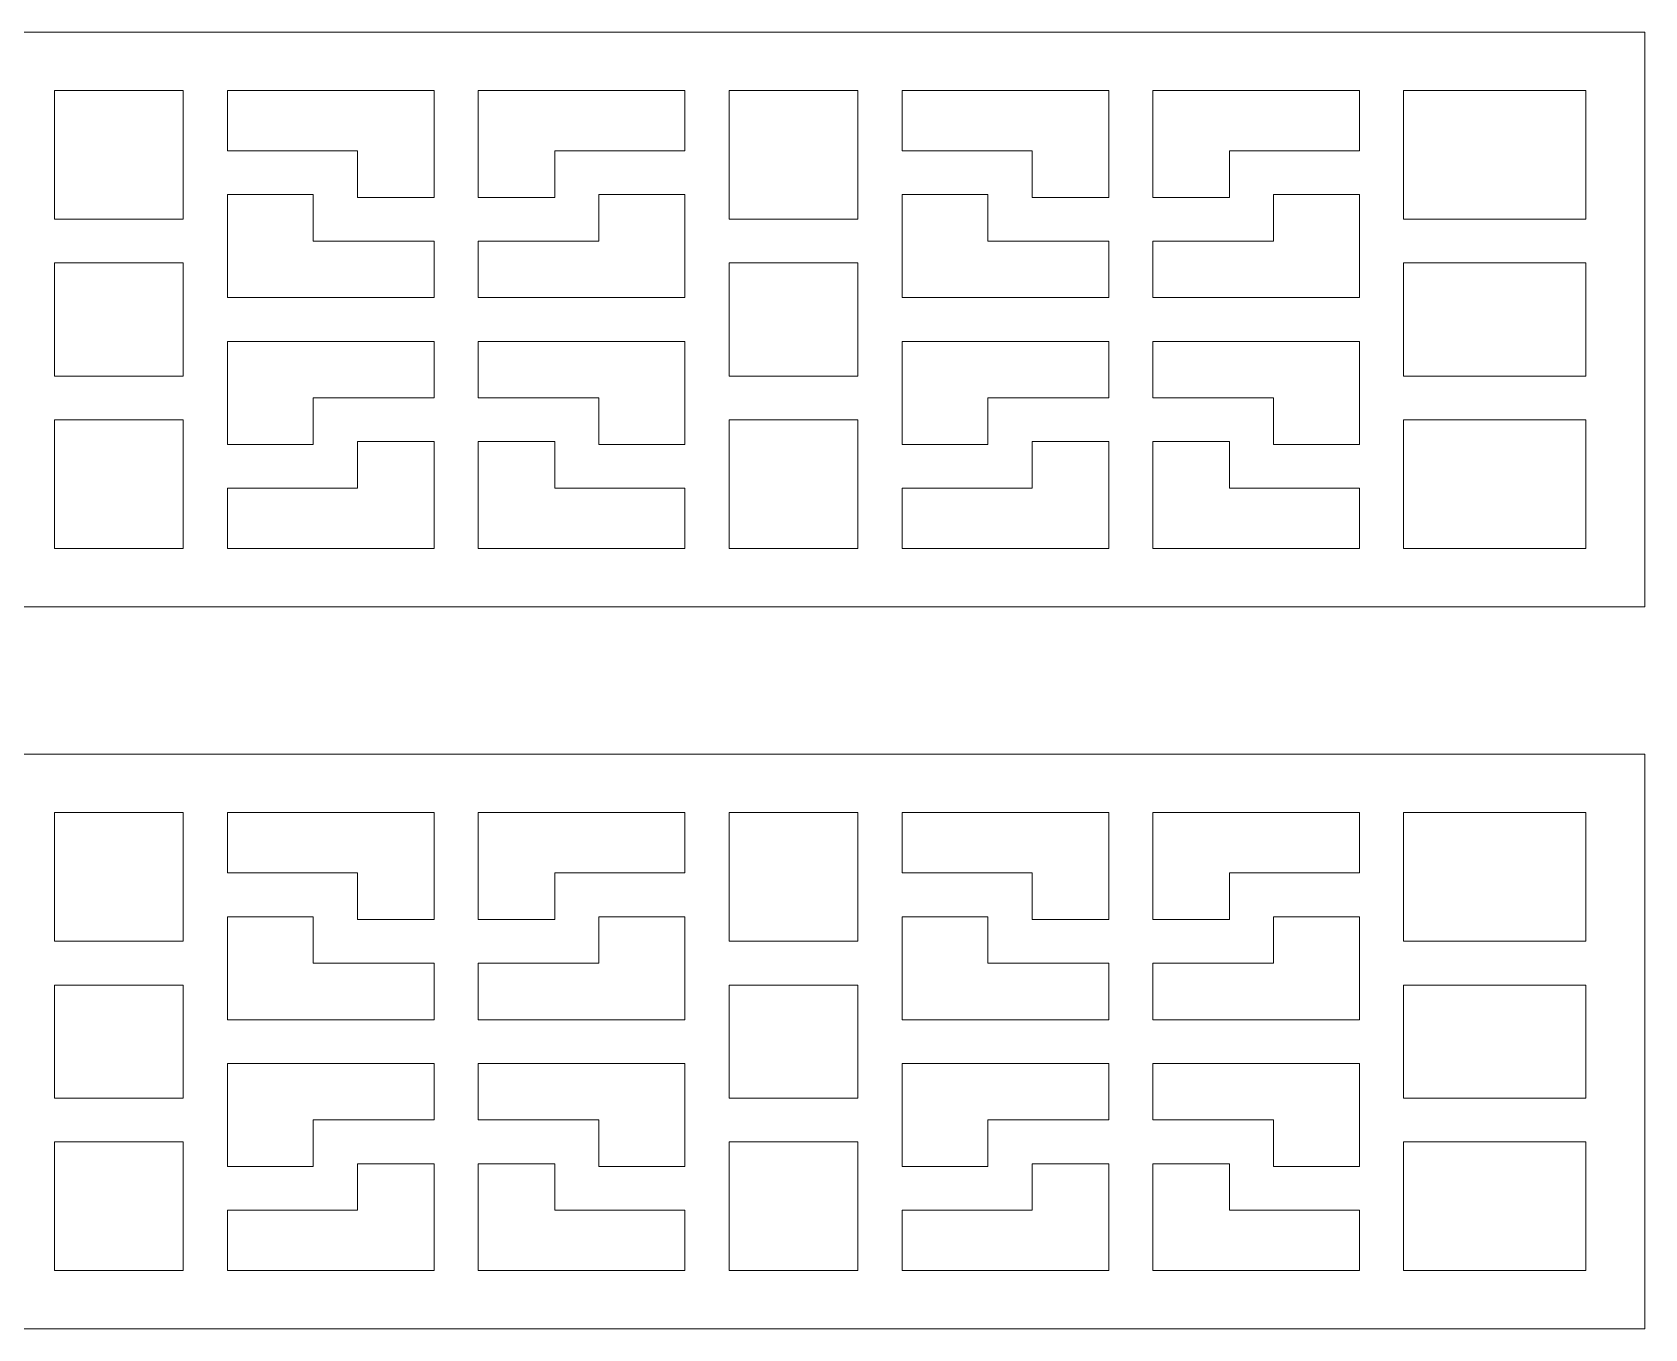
# Model space of a CAD drawing. Header units: centimetres. Extents: x -27.5 to -1.9, y -9.5 to -4.8.
# Drawn here: x -7.7 to -1.85, y -9.5 to -4.8 of the extents above; entities that cross this region are included whole.
import ezdxf

# ---------------------------------------------------------------- set-up
doc = ezdxf.new("R2010")
doc.units = ezdxf.units.CM
doc.header["$MEASUREMENT"] = 0
doc.layers.add('layer 1', color=7, linetype='Continuous')

msp = doc.modelspace()

# ---------------------------------------------------------------- linework, layer by layer
at = {"layer": 'layer 1', "color": 250, "lineweight": 9}
for points, knots in [([(-1.85082, -6.88029), (-1.85082, -6.88029), (-27.5, -6.88029), (-27.5, -6.88029), (-27.5, -6.88029), (-27.5, -6.88029), (-27.5, -4.7963), (-27.5, -4.7963), (-27.5, -4.7963), (-27.5, -4.7963), (-1.85082, -4.7963), (-1.85082, -4.7963), (-1.85082, -4.7963), (-1.85082, -4.7963), (-1.85082, -6.88029), (-1.85082, -6.88029)], [0, 0, 0, 0, 0.2, 0.2, 0.2, 0.2, 0.4, 0.4, 0.4, 0.4, 0.6, 0.6, 0.6, 0.6, 1, 1, 1, 1]), ([(-7.62028, -5.00787), (-7.62028, -5.00787), (-7.15274, -5.00787), (-7.15274, -5.00787), (-7.15274, -5.00787), (-7.15274, -5.00787), (-7.15274, -5.47467), (-7.15274, -5.47467), (-7.15274, -5.47467), (-7.15274, -5.47467), (-7.62028, -5.47467), (-7.62028, -5.47467), (-7.62028, -5.47467), (-7.62028, -5.47467), (-7.62028, -5.00787), (-7.62028, -5.00787)], [0, 0, 0, 0, 0.2, 0.2, 0.2, 0.2, 0.4, 0.4, 0.4, 0.4, 0.6, 0.6, 0.6, 0.6, 1, 1, 1, 1]), ([(-6.99242, -5.00787), (-6.99242, -5.00787), (-6.24295, -5.00787), (-6.24295, -5.00787), (-6.24295, -5.00787), (-6.24295, -5.00787), (-6.24295, -5.39561), (-6.24295, -5.39561), (-6.24295, -5.39561), (-6.24295, -5.39561), (-6.52053, -5.39561), (-6.52053, -5.39561), (-6.52053, -5.39561), (-6.52053, -5.39561), (-6.52053, -5.22662), (-6.52053, -5.22662), (-6.52053, -5.22662), (-6.52053, -5.22662), (-6.68084, -5.22662), (-6.68084, -5.22662), (-6.68084, -5.22662), (-6.68084, -5.22662), (-6.99242, -5.22662), (-6.99242, -5.22662), (-6.99242, -5.22662), (-6.99242, -5.22662), (-6.99242, -5.00787), (-6.99242, -5.00787)], [0, 0, 0, 0, 0.125, 0.125, 0.125, 0.125, 0.25, 0.25, 0.25, 0.25, 0.375, 0.375, 0.375, 0.375, 0.5, 0.5, 0.5, 0.5, 0.625, 0.625, 0.625, 0.625, 0.75, 0.75, 0.75, 0.75, 1, 1, 1, 1]), ([(-6.08263, -5.00787), (-6.08263, -5.00787), (-5.33315, -5.00787), (-5.33315, -5.00787), (-5.33315, -5.00787), (-5.33315, -5.00787), (-5.33315, -5.22662), (-5.33315, -5.22662), (-5.33315, -5.22662), (-5.33315, -5.22662), (-5.64474, -5.22662), (-5.64474, -5.22662), (-5.64474, -5.22662), (-5.64474, -5.22662), (-5.80505, -5.22662), (-5.80505, -5.22662), (-5.80505, -5.22662), (-5.80505, -5.22662), (-5.80505, -5.39561), (-5.80505, -5.39561), (-5.80505, -5.39561), (-5.80505, -5.39561), (-6.08263, -5.39561), (-6.08263, -5.39561), (-6.08263, -5.39561), (-6.08263, -5.39561), (-6.08263, -5.00787), (-6.08263, -5.00787)], [0, 0, 0, 0, 0.125, 0.125, 0.125, 0.125, 0.25, 0.25, 0.25, 0.25, 0.375, 0.375, 0.375, 0.375, 0.5, 0.5, 0.5, 0.5, 0.625, 0.625, 0.625, 0.625, 0.75, 0.75, 0.75, 0.75, 1, 1, 1, 1]), ([(-5.17283, -5.00787), (-5.17283, -5.00787), (-4.70527, -5.00787), (-4.70527, -5.00787), (-4.70527, -5.00787), (-4.70527, -5.00787), (-4.70527, -5.47467), (-4.70527, -5.47467), (-4.70527, -5.47467), (-4.70527, -5.47467), (-5.17283, -5.47467), (-5.17283, -5.47467), (-5.17283, -5.47467), (-5.17283, -5.47467), (-5.17283, -5.00787), (-5.17283, -5.00787)], [0, 0, 0, 0, 0.2, 0.2, 0.2, 0.2, 0.4, 0.4, 0.4, 0.4, 0.6, 0.6, 0.6, 0.6, 1, 1, 1, 1]), ([(-4.54499, -5.00787), (-4.54499, -5.00787), (-3.79548, -5.00787), (-3.79548, -5.00787), (-3.79548, -5.00787), (-3.79548, -5.00787), (-3.79548, -5.39561), (-3.79548, -5.39561), (-3.79548, -5.39561), (-3.79548, -5.39561), (-4.0731, -5.39561), (-4.0731, -5.39561), (-4.0731, -5.39561), (-4.0731, -5.39561), (-4.0731, -5.22662), (-4.0731, -5.22662), (-4.0731, -5.22662), (-4.0731, -5.22662), (-4.23338, -5.22662), (-4.23338, -5.22662), (-4.23338, -5.22662), (-4.23338, -5.22662), (-4.54499, -5.22662), (-4.54499, -5.22662), (-4.54499, -5.22662), (-4.54499, -5.22662), (-4.54499, -5.00787), (-4.54499, -5.00787)], [0, 0, 0, 0, 0.125, 0.125, 0.125, 0.125, 0.25, 0.25, 0.25, 0.25, 0.375, 0.375, 0.375, 0.375, 0.5, 0.5, 0.5, 0.5, 0.625, 0.625, 0.625, 0.625, 0.75, 0.75, 0.75, 0.75, 1, 1, 1, 1]), ([(-3.6352, -5.00787), (-3.6352, -5.00787), (-2.88568, -5.00787), (-2.88568, -5.00787), (-2.88568, -5.00787), (-2.88568, -5.00787), (-2.88568, -5.22662), (-2.88568, -5.22662), (-2.88568, -5.22662), (-2.88568, -5.22662), (-3.1973, -5.22662), (-3.1973, -5.22662), (-3.1973, -5.22662), (-3.1973, -5.22662), (-3.35758, -5.22662), (-3.35758, -5.22662), (-3.35758, -5.22662), (-3.35758, -5.22662), (-3.35758, -5.39561), (-3.35758, -5.39561), (-3.35758, -5.39561), (-3.35758, -5.39561), (-3.6352, -5.39561), (-3.6352, -5.39561), (-3.6352, -5.39561), (-3.6352, -5.39561), (-3.6352, -5.00787), (-3.6352, -5.00787)], [0, 0, 0, 0, 0.125, 0.125, 0.125, 0.125, 0.25, 0.25, 0.25, 0.25, 0.375, 0.375, 0.375, 0.375, 0.5, 0.5, 0.5, 0.5, 0.625, 0.625, 0.625, 0.625, 0.75, 0.75, 0.75, 0.75, 1, 1, 1, 1]), ([(-2.7254, -5.00787), (-2.7254, -5.00787), (-2.06456, -5.00787), (-2.06456, -5.00787), (-2.06456, -5.00787), (-2.06456, -5.00787), (-2.06456, -5.47467), (-2.06456, -5.47467), (-2.06456, -5.47467), (-2.06456, -5.47467), (-2.7254, -5.47467), (-2.7254, -5.47467), (-2.7254, -5.47467), (-2.7254, -5.47467), (-2.7254, -5.00787), (-2.7254, -5.00787)], [0, 0, 0, 0, 0.2, 0.2, 0.2, 0.2, 0.4, 0.4, 0.4, 0.4, 0.6, 0.6, 0.6, 0.6, 1, 1, 1, 1]), ([(-6.99242, -5.38532), (-6.99242, -5.38532), (-6.99242, -5.75923), (-6.99242, -5.75923), (-6.99242, -5.75923), (-6.99242, -5.75923), (-6.24295, -5.75923), (-6.24295, -5.75923), (-6.24295, -5.75923), (-6.24295, -5.75923), (-6.24295, -5.55429), (-6.24295, -5.55429), (-6.24295, -5.55429), (-6.24295, -5.55429), (-6.52053, -5.55429), (-6.52053, -5.55429), (-6.52053, -5.55429), (-6.52053, -5.55429), (-6.68084, -5.55429), (-6.68084, -5.55429), (-6.68084, -5.55429), (-6.68084, -5.55429), (-6.68084, -5.39561), (-6.68084, -5.39561), (-6.68084, -5.39561), (-6.68084, -5.39561), (-6.68084, -5.38532), (-6.68084, -5.38532), (-6.68084, -5.38532), (-6.68084, -5.38532), (-6.99242, -5.38532), (-6.99242, -5.38532)], [0, 0, 0, 0, 0.1111111, 0.1111111, 0.1111111, 0.1111111, 0.2222222, 0.2222222, 0.2222222, 0.2222222, 0.3333333, 0.3333333, 0.3333333, 0.3333333, 0.4444444, 0.4444444, 0.4444444, 0.4444444, 0.5555556, 0.5555556, 0.5555556, 0.5555556, 0.6666667, 0.6666667, 0.6666667, 0.6666667, 0.7777778, 0.7777778, 0.7777778, 0.7777778, 1, 1, 1, 1]), ([(-5.33315, -5.75923), (-5.33315, -5.75923), (-5.33315, -5.38532), (-5.33315, -5.38532), (-5.33315, -5.38532), (-5.33315, -5.38532), (-5.64474, -5.38532), (-5.64474, -5.38532), (-5.64474, -5.38532), (-5.64474, -5.38532), (-5.64474, -5.39561), (-5.64474, -5.39561), (-5.64474, -5.39561), (-5.64474, -5.39561), (-5.64474, -5.55429), (-5.64474, -5.55429), (-5.64474, -5.55429), (-5.64474, -5.55429), (-5.80505, -5.55429), (-5.80505, -5.55429), (-5.80505, -5.55429), (-5.80505, -5.55429), (-6.08263, -5.55429), (-6.08263, -5.55429), (-6.08263, -5.55429), (-6.08263, -5.55429), (-6.08263, -5.75923), (-6.08263, -5.75923), (-6.08263, -5.75923), (-6.08263, -5.75923), (-5.33315, -5.75923), (-5.33315, -5.75923)], [0, 0, 0, 0, 0.1111111, 0.1111111, 0.1111111, 0.1111111, 0.2222222, 0.2222222, 0.2222222, 0.2222222, 0.3333333, 0.3333333, 0.3333333, 0.3333333, 0.4444444, 0.4444444, 0.4444444, 0.4444444, 0.5555556, 0.5555556, 0.5555556, 0.5555556, 0.6666667, 0.6666667, 0.6666667, 0.6666667, 0.7777778, 0.7777778, 0.7777778, 0.7777778, 1, 1, 1, 1]), ([(-4.54499, -5.38532), (-4.54499, -5.38532), (-4.54499, -5.75923), (-4.54499, -5.75923), (-4.54499, -5.75923), (-4.54499, -5.75923), (-3.79548, -5.75923), (-3.79548, -5.75923), (-3.79548, -5.75923), (-3.79548, -5.75923), (-3.79548, -5.55429), (-3.79548, -5.55429), (-3.79548, -5.55429), (-3.79548, -5.55429), (-4.0731, -5.55429), (-4.0731, -5.55429), (-4.0731, -5.55429), (-4.0731, -5.55429), (-4.23338, -5.55429), (-4.23338, -5.55429), (-4.23338, -5.55429), (-4.23338, -5.55429), (-4.23338, -5.39561), (-4.23338, -5.39561), (-4.23338, -5.39561), (-4.23338, -5.39561), (-4.23338, -5.38532), (-4.23338, -5.38532), (-4.23338, -5.38532), (-4.23338, -5.38532), (-4.54499, -5.38532), (-4.54499, -5.38532)], [0, 0, 0, 0, 0.1111111, 0.1111111, 0.1111111, 0.1111111, 0.2222222, 0.2222222, 0.2222222, 0.2222222, 0.3333333, 0.3333333, 0.3333333, 0.3333333, 0.4444444, 0.4444444, 0.4444444, 0.4444444, 0.5555556, 0.5555556, 0.5555556, 0.5555556, 0.6666667, 0.6666667, 0.6666667, 0.6666667, 0.7777778, 0.7777778, 0.7777778, 0.7777778, 1, 1, 1, 1]), ([(-2.88568, -5.75923), (-2.88568, -5.75923), (-2.88568, -5.38532), (-2.88568, -5.38532), (-2.88568, -5.38532), (-2.88568, -5.38532), (-3.1973, -5.38532), (-3.1973, -5.38532), (-3.1973, -5.38532), (-3.1973, -5.38532), (-3.1973, -5.39561), (-3.1973, -5.39561), (-3.1973, -5.39561), (-3.1973, -5.39561), (-3.1973, -5.55429), (-3.1973, -5.55429), (-3.1973, -5.55429), (-3.1973, -5.55429), (-3.35758, -5.55429), (-3.35758, -5.55429), (-3.35758, -5.55429), (-3.35758, -5.55429), (-3.6352, -5.55429), (-3.6352, -5.55429), (-3.6352, -5.55429), (-3.6352, -5.55429), (-3.6352, -5.75923), (-3.6352, -5.75923), (-3.6352, -5.75923), (-3.6352, -5.75923), (-2.88568, -5.75923), (-2.88568, -5.75923)], [0, 0, 0, 0, 0.1111111, 0.1111111, 0.1111111, 0.1111111, 0.2222222, 0.2222222, 0.2222222, 0.2222222, 0.3333333, 0.3333333, 0.3333333, 0.3333333, 0.4444444, 0.4444444, 0.4444444, 0.4444444, 0.5555556, 0.5555556, 0.5555556, 0.5555556, 0.6666667, 0.6666667, 0.6666667, 0.6666667, 0.7777778, 0.7777778, 0.7777778, 0.7777778, 1, 1, 1, 1]), ([(-7.15274, -5.63336), (-7.15274, -5.63336), (-7.62028, -5.63336), (-7.62028, -5.63336), (-7.62028, -5.63336), (-7.62028, -5.63336), (-7.62028, -6.04382), (-7.62028, -6.04382), (-7.62028, -6.04382), (-7.62028, -6.04382), (-7.15274, -6.04382), (-7.15274, -6.04382), (-7.15274, -6.04382), (-7.15274, -6.04382), (-7.15274, -5.63336), (-7.15274, -5.63336)], [0, 0, 0, 0, 0.2, 0.2, 0.2, 0.2, 0.4, 0.4, 0.4, 0.4, 0.6, 0.6, 0.6, 0.6, 1, 1, 1, 1]), ([(-4.70527, -5.63336), (-4.70527, -5.63336), (-5.17283, -5.63336), (-5.17283, -5.63336), (-5.17283, -5.63336), (-5.17283, -5.63336), (-5.17283, -6.04382), (-5.17283, -6.04382), (-5.17283, -6.04382), (-5.17283, -6.04382), (-4.70527, -6.04382), (-4.70527, -6.04382), (-4.70527, -6.04382), (-4.70527, -6.04382), (-4.70527, -5.63336), (-4.70527, -5.63336)], [0, 0, 0, 0, 0.2, 0.2, 0.2, 0.2, 0.4, 0.4, 0.4, 0.4, 0.6, 0.6, 0.6, 0.6, 1, 1, 1, 1]), ([(-2.06456, -5.63336), (-2.06456, -5.63336), (-2.06456, -6.04382), (-2.06456, -6.04382), (-2.06456, -6.04382), (-2.06456, -6.04382), (-2.7254, -6.04382), (-2.7254, -6.04382), (-2.7254, -6.04382), (-2.7254, -6.04382), (-2.7254, -5.63336), (-2.7254, -5.63336), (-2.7254, -5.63336), (-2.7254, -5.63336), (-2.06456, -5.63336), (-2.06456, -5.63336)], [0, 0, 0, 0, 0.2, 0.2, 0.2, 0.2, 0.4, 0.4, 0.4, 0.4, 0.6, 0.6, 0.6, 0.6, 1, 1, 1, 1]), ([(-6.99242, -5.91792), (-6.99242, -5.91792), (-6.99242, -6.29187), (-6.99242, -6.29187), (-6.99242, -6.29187), (-6.99242, -6.29187), (-6.68084, -6.29187), (-6.68084, -6.29187), (-6.68084, -6.29187), (-6.68084, -6.29187), (-6.68084, -6.28155), (-6.68084, -6.28155), (-6.68084, -6.28155), (-6.68084, -6.28155), (-6.68084, -6.12289), (-6.68084, -6.12289), (-6.68084, -6.12289), (-6.68084, -6.12289), (-6.52053, -6.12289), (-6.52053, -6.12289), (-6.52053, -6.12289), (-6.52053, -6.12289), (-6.24295, -6.12289), (-6.24295, -6.12289), (-6.24295, -6.12289), (-6.24295, -6.12289), (-6.24295, -5.91792), (-6.24295, -5.91792), (-6.24295, -5.91792), (-6.24295, -5.91792), (-6.99242, -5.91792), (-6.99242, -5.91792)], [0, 0, 0, 0, 0.1111111, 0.1111111, 0.1111111, 0.1111111, 0.2222222, 0.2222222, 0.2222222, 0.2222222, 0.3333333, 0.3333333, 0.3333333, 0.3333333, 0.4444444, 0.4444444, 0.4444444, 0.4444444, 0.5555556, 0.5555556, 0.5555556, 0.5555556, 0.6666667, 0.6666667, 0.6666667, 0.6666667, 0.7777778, 0.7777778, 0.7777778, 0.7777778, 1, 1, 1, 1]), ([(-5.33315, -6.29187), (-5.33315, -6.29187), (-5.33315, -5.91792), (-5.33315, -5.91792), (-5.33315, -5.91792), (-5.33315, -5.91792), (-6.08263, -5.91792), (-6.08263, -5.91792), (-6.08263, -5.91792), (-6.08263, -5.91792), (-6.08263, -6.12289), (-6.08263, -6.12289), (-6.08263, -6.12289), (-6.08263, -6.12289), (-5.80505, -6.12289), (-5.80505, -6.12289), (-5.80505, -6.12289), (-5.80505, -6.12289), (-5.64474, -6.12289), (-5.64474, -6.12289), (-5.64474, -6.12289), (-5.64474, -6.12289), (-5.64474, -6.28155), (-5.64474, -6.28155), (-5.64474, -6.28155), (-5.64474, -6.28155), (-5.64474, -6.29187), (-5.64474, -6.29187), (-5.64474, -6.29187), (-5.64474, -6.29187), (-5.33315, -6.29187), (-5.33315, -6.29187)], [0, 0, 0, 0, 0.1111111, 0.1111111, 0.1111111, 0.1111111, 0.2222222, 0.2222222, 0.2222222, 0.2222222, 0.3333333, 0.3333333, 0.3333333, 0.3333333, 0.4444444, 0.4444444, 0.4444444, 0.4444444, 0.5555556, 0.5555556, 0.5555556, 0.5555556, 0.6666667, 0.6666667, 0.6666667, 0.6666667, 0.7777778, 0.7777778, 0.7777778, 0.7777778, 1, 1, 1, 1]), ([(-4.54499, -5.91792), (-4.54499, -5.91792), (-4.54499, -6.29187), (-4.54499, -6.29187), (-4.54499, -6.29187), (-4.54499, -6.29187), (-4.23338, -6.29187), (-4.23338, -6.29187), (-4.23338, -6.29187), (-4.23338, -6.29187), (-4.23338, -6.28155), (-4.23338, -6.28155), (-4.23338, -6.28155), (-4.23338, -6.28155), (-4.23338, -6.12289), (-4.23338, -6.12289), (-4.23338, -6.12289), (-4.23338, -6.12289), (-4.0731, -6.12289), (-4.0731, -6.12289), (-4.0731, -6.12289), (-4.0731, -6.12289), (-3.79548, -6.12289), (-3.79548, -6.12289), (-3.79548, -6.12289), (-3.79548, -6.12289), (-3.79548, -5.91792), (-3.79548, -5.91792), (-3.79548, -5.91792), (-3.79548, -5.91792), (-4.54499, -5.91792), (-4.54499, -5.91792)], [0, 0, 0, 0, 0.1111111, 0.1111111, 0.1111111, 0.1111111, 0.2222222, 0.2222222, 0.2222222, 0.2222222, 0.3333333, 0.3333333, 0.3333333, 0.3333333, 0.4444444, 0.4444444, 0.4444444, 0.4444444, 0.5555556, 0.5555556, 0.5555556, 0.5555556, 0.6666667, 0.6666667, 0.6666667, 0.6666667, 0.7777778, 0.7777778, 0.7777778, 0.7777778, 1, 1, 1, 1]), ([(-2.88568, -6.29187), (-2.88568, -6.29187), (-2.88568, -5.91792), (-2.88568, -5.91792), (-2.88568, -5.91792), (-2.88568, -5.91792), (-3.6352, -5.91792), (-3.6352, -5.91792), (-3.6352, -5.91792), (-3.6352, -5.91792), (-3.6352, -6.12289), (-3.6352, -6.12289), (-3.6352, -6.12289), (-3.6352, -6.12289), (-3.35758, -6.12289), (-3.35758, -6.12289), (-3.35758, -6.12289), (-3.35758, -6.12289), (-3.1973, -6.12289), (-3.1973, -6.12289), (-3.1973, -6.12289), (-3.1973, -6.12289), (-3.1973, -6.28155), (-3.1973, -6.28155), (-3.1973, -6.28155), (-3.1973, -6.28155), (-3.1973, -6.29187), (-3.1973, -6.29187), (-3.1973, -6.29187), (-3.1973, -6.29187), (-2.88568, -6.29187), (-2.88568, -6.29187)], [0, 0, 0, 0, 0.1111111, 0.1111111, 0.1111111, 0.1111111, 0.2222222, 0.2222222, 0.2222222, 0.2222222, 0.3333333, 0.3333333, 0.3333333, 0.3333333, 0.4444444, 0.4444444, 0.4444444, 0.4444444, 0.5555556, 0.5555556, 0.5555556, 0.5555556, 0.6666667, 0.6666667, 0.6666667, 0.6666667, 0.7777778, 0.7777778, 0.7777778, 0.7777778, 1, 1, 1, 1]), ([(-7.15274, -6.66872), (-7.15274, -6.66872), (-7.62028, -6.66872), (-7.62028, -6.66872), (-7.62028, -6.66872), (-7.62028, -6.66872), (-7.62028, -6.2025), (-7.62028, -6.2025), (-7.62028, -6.2025), (-7.62028, -6.2025), (-7.15274, -6.2025), (-7.15274, -6.2025), (-7.15274, -6.2025), (-7.15274, -6.2025), (-7.15274, -6.66872), (-7.15274, -6.66872)], [0, 0, 0, 0, 0.2, 0.2, 0.2, 0.2, 0.4, 0.4, 0.4, 0.4, 0.6, 0.6, 0.6, 0.6, 1, 1, 1, 1]), ([(-4.70527, -6.66872), (-4.70527, -6.66872), (-5.17283, -6.66872), (-5.17283, -6.66872), (-5.17283, -6.66872), (-5.17283, -6.66872), (-5.17283, -6.2025), (-5.17283, -6.2025), (-5.17283, -6.2025), (-5.17283, -6.2025), (-4.70527, -6.2025), (-4.70527, -6.2025), (-4.70527, -6.2025), (-4.70527, -6.2025), (-4.70527, -6.66872), (-4.70527, -6.66872)], [0, 0, 0, 0, 0.2, 0.2, 0.2, 0.2, 0.4, 0.4, 0.4, 0.4, 0.6, 0.6, 0.6, 0.6, 1, 1, 1, 1]), ([(-2.06456, -6.66872), (-2.06456, -6.66872), (-2.7254, -6.66872), (-2.7254, -6.66872), (-2.7254, -6.66872), (-2.7254, -6.66872), (-2.7254, -6.2025), (-2.7254, -6.2025), (-2.7254, -6.2025), (-2.7254, -6.2025), (-2.06456, -6.2025), (-2.06456, -6.2025), (-2.06456, -6.2025), (-2.06456, -6.2025), (-2.06456, -6.66872), (-2.06456, -6.66872)], [0, 0, 0, 0, 0.2, 0.2, 0.2, 0.2, 0.4, 0.4, 0.4, 0.4, 0.6, 0.6, 0.6, 0.6, 1, 1, 1, 1]), ([(-6.24295, -6.66872), (-6.24295, -6.66872), (-6.99242, -6.66872), (-6.99242, -6.66872), (-6.99242, -6.66872), (-6.99242, -6.66872), (-6.99242, -6.45055), (-6.99242, -6.45055), (-6.99242, -6.45055), (-6.99242, -6.45055), (-6.68084, -6.45055), (-6.68084, -6.45055), (-6.68084, -6.45055), (-6.68084, -6.45055), (-6.52053, -6.45055), (-6.52053, -6.45055), (-6.52053, -6.45055), (-6.52053, -6.45055), (-6.52053, -6.28155), (-6.52053, -6.28155), (-6.52053, -6.28155), (-6.52053, -6.28155), (-6.24295, -6.28155), (-6.24295, -6.28155), (-6.24295, -6.28155), (-6.24295, -6.28155), (-6.24295, -6.66872), (-6.24295, -6.66872)], [0, 0, 0, 0, 0.125, 0.125, 0.125, 0.125, 0.25, 0.25, 0.25, 0.25, 0.375, 0.375, 0.375, 0.375, 0.5, 0.5, 0.5, 0.5, 0.625, 0.625, 0.625, 0.625, 0.75, 0.75, 0.75, 0.75, 1, 1, 1, 1]), ([(-5.33315, -6.66872), (-5.33315, -6.66872), (-6.08263, -6.66872), (-6.08263, -6.66872), (-6.08263, -6.66872), (-6.08263, -6.66872), (-6.08263, -6.28155), (-6.08263, -6.28155), (-6.08263, -6.28155), (-6.08263, -6.28155), (-5.80505, -6.28155), (-5.80505, -6.28155), (-5.80505, -6.28155), (-5.80505, -6.28155), (-5.80505, -6.45055), (-5.80505, -6.45055), (-5.80505, -6.45055), (-5.80505, -6.45055), (-5.64474, -6.45055), (-5.64474, -6.45055), (-5.64474, -6.45055), (-5.64474, -6.45055), (-5.33315, -6.45055), (-5.33315, -6.45055), (-5.33315, -6.45055), (-5.33315, -6.45055), (-5.33315, -6.66872), (-5.33315, -6.66872)], [0, 0, 0, 0, 0.125, 0.125, 0.125, 0.125, 0.25, 0.25, 0.25, 0.25, 0.375, 0.375, 0.375, 0.375, 0.5, 0.5, 0.5, 0.5, 0.625, 0.625, 0.625, 0.625, 0.75, 0.75, 0.75, 0.75, 1, 1, 1, 1]), ([(-3.79548, -6.66872), (-3.79548, -6.66872), (-4.54499, -6.66872), (-4.54499, -6.66872), (-4.54499, -6.66872), (-4.54499, -6.66872), (-4.54499, -6.45055), (-4.54499, -6.45055), (-4.54499, -6.45055), (-4.54499, -6.45055), (-4.23338, -6.45055), (-4.23338, -6.45055), (-4.23338, -6.45055), (-4.23338, -6.45055), (-4.0731, -6.45055), (-4.0731, -6.45055), (-4.0731, -6.45055), (-4.0731, -6.45055), (-4.0731, -6.28155), (-4.0731, -6.28155), (-4.0731, -6.28155), (-4.0731, -6.28155), (-3.79548, -6.28155), (-3.79548, -6.28155), (-3.79548, -6.28155), (-3.79548, -6.28155), (-3.79548, -6.66872), (-3.79548, -6.66872)], [0, 0, 0, 0, 0.125, 0.125, 0.125, 0.125, 0.25, 0.25, 0.25, 0.25, 0.375, 0.375, 0.375, 0.375, 0.5, 0.5, 0.5, 0.5, 0.625, 0.625, 0.625, 0.625, 0.75, 0.75, 0.75, 0.75, 1, 1, 1, 1]), ([(-2.88568, -6.66872), (-2.88568, -6.66872), (-3.6352, -6.66872), (-3.6352, -6.66872), (-3.6352, -6.66872), (-3.6352, -6.66872), (-3.6352, -6.28155), (-3.6352, -6.28155), (-3.6352, -6.28155), (-3.6352, -6.28155), (-3.35758, -6.28155), (-3.35758, -6.28155), (-3.35758, -6.28155), (-3.35758, -6.28155), (-3.35758, -6.45055), (-3.35758, -6.45055), (-3.35758, -6.45055), (-3.35758, -6.45055), (-3.1973, -6.45055), (-3.1973, -6.45055), (-3.1973, -6.45055), (-3.1973, -6.45055), (-2.88568, -6.45055), (-2.88568, -6.45055), (-2.88568, -6.45055), (-2.88568, -6.45055), (-2.88568, -6.66872), (-2.88568, -6.66872)], [0, 0, 0, 0, 0.125, 0.125, 0.125, 0.125, 0.25, 0.25, 0.25, 0.25, 0.375, 0.375, 0.375, 0.375, 0.5, 0.5, 0.5, 0.5, 0.625, 0.625, 0.625, 0.625, 0.75, 0.75, 0.75, 0.75, 1, 1, 1, 1]), ([(-1.85082, -9.5), (-1.85082, -9.5), (-27.5, -9.5), (-27.5, -9.5), (-27.5, -9.5), (-27.5, -9.5), (-27.5, -7.41601), (-27.5, -7.41601), (-27.5, -7.41601), (-27.5, -7.41601), (-1.85082, -7.41601), (-1.85082, -7.41601), (-1.85082, -7.41601), (-1.85082, -7.41601), (-1.85082, -9.5), (-1.85082, -9.5)], [0, 0, 0, 0, 0.2, 0.2, 0.2, 0.2, 0.4, 0.4, 0.4, 0.4, 0.6, 0.6, 0.6, 0.6, 1, 1, 1, 1])]:
    msp.add_open_spline(points, degree=3, knots=knots, dxfattribs=at)
at = {"layer": 'layer 1', "color": 7, "lineweight": 9}
for points, knots in [([(-7.62028, -7.62758), (-7.62028, -7.62758), (-7.15274, -7.62758), (-7.15274, -7.62758), (-7.15274, -7.62758), (-7.15274, -7.62758), (-7.15274, -8.09438), (-7.15274, -8.09438), (-7.15274, -8.09438), (-7.15274, -8.09438), (-7.62028, -8.09438), (-7.62028, -8.09438), (-7.62028, -8.09438), (-7.62028, -8.09438), (-7.62028, -7.62758), (-7.62028, -7.62758)], [0, 0, 0, 0, 0.2, 0.2, 0.2, 0.2, 0.4, 0.4, 0.4, 0.4, 0.6, 0.6, 0.6, 0.6, 1, 1, 1, 1]), ([(-6.99242, -7.62758), (-6.99242, -7.62758), (-6.24295, -7.62758), (-6.24295, -7.62758), (-6.24295, -7.62758), (-6.24295, -7.62758), (-6.24295, -8.01532), (-6.24295, -8.01532), (-6.24295, -8.01532), (-6.24295, -8.01532), (-6.52053, -8.01532), (-6.52053, -8.01532), (-6.52053, -8.01532), (-6.52053, -8.01532), (-6.52053, -7.84633), (-6.52053, -7.84633), (-6.52053, -7.84633), (-6.52053, -7.84633), (-6.68084, -7.84633), (-6.68084, -7.84633), (-6.68084, -7.84633), (-6.68084, -7.84633), (-6.99242, -7.84633), (-6.99242, -7.84633), (-6.99242, -7.84633), (-6.99242, -7.84633), (-6.99242, -7.62758), (-6.99242, -7.62758)], [0, 0, 0, 0, 0.125, 0.125, 0.125, 0.125, 0.25, 0.25, 0.25, 0.25, 0.375, 0.375, 0.375, 0.375, 0.5, 0.5, 0.5, 0.5, 0.625, 0.625, 0.625, 0.625, 0.75, 0.75, 0.75, 0.75, 1, 1, 1, 1]), ([(-6.08263, -7.62758), (-6.08263, -7.62758), (-5.33315, -7.62758), (-5.33315, -7.62758), (-5.33315, -7.62758), (-5.33315, -7.62758), (-5.33315, -7.84633), (-5.33315, -7.84633), (-5.33315, -7.84633), (-5.33315, -7.84633), (-5.64474, -7.84633), (-5.64474, -7.84633), (-5.64474, -7.84633), (-5.64474, -7.84633), (-5.80505, -7.84633), (-5.80505, -7.84633), (-5.80505, -7.84633), (-5.80505, -7.84633), (-5.80505, -8.01532), (-5.80505, -8.01532), (-5.80505, -8.01532), (-5.80505, -8.01532), (-6.08263, -8.01532), (-6.08263, -8.01532), (-6.08263, -8.01532), (-6.08263, -8.01532), (-6.08263, -7.62758), (-6.08263, -7.62758)], [0, 0, 0, 0, 0.125, 0.125, 0.125, 0.125, 0.25, 0.25, 0.25, 0.25, 0.375, 0.375, 0.375, 0.375, 0.5, 0.5, 0.5, 0.5, 0.625, 0.625, 0.625, 0.625, 0.75, 0.75, 0.75, 0.75, 1, 1, 1, 1]), ([(-5.17283, -7.62758), (-5.17283, -7.62758), (-4.70527, -7.62758), (-4.70527, -7.62758), (-4.70527, -7.62758), (-4.70527, -7.62758), (-4.70527, -8.09438), (-4.70527, -8.09438), (-4.70527, -8.09438), (-4.70527, -8.09438), (-5.17283, -8.09438), (-5.17283, -8.09438), (-5.17283, -8.09438), (-5.17283, -8.09438), (-5.17283, -7.62758), (-5.17283, -7.62758)], [0, 0, 0, 0, 0.2, 0.2, 0.2, 0.2, 0.4, 0.4, 0.4, 0.4, 0.6, 0.6, 0.6, 0.6, 1, 1, 1, 1]), ([(-4.54499, -7.62758), (-4.54499, -7.62758), (-3.79548, -7.62758), (-3.79548, -7.62758), (-3.79548, -7.62758), (-3.79548, -7.62758), (-3.79548, -8.01532), (-3.79548, -8.01532), (-3.79548, -8.01532), (-3.79548, -8.01532), (-4.0731, -8.01532), (-4.0731, -8.01532), (-4.0731, -8.01532), (-4.0731, -8.01532), (-4.0731, -7.84633), (-4.0731, -7.84633), (-4.0731, -7.84633), (-4.0731, -7.84633), (-4.23338, -7.84633), (-4.23338, -7.84633), (-4.23338, -7.84633), (-4.23338, -7.84633), (-4.54499, -7.84633), (-4.54499, -7.84633), (-4.54499, -7.84633), (-4.54499, -7.84633), (-4.54499, -7.62758), (-4.54499, -7.62758)], [0, 0, 0, 0, 0.125, 0.125, 0.125, 0.125, 0.25, 0.25, 0.25, 0.25, 0.375, 0.375, 0.375, 0.375, 0.5, 0.5, 0.5, 0.5, 0.625, 0.625, 0.625, 0.625, 0.75, 0.75, 0.75, 0.75, 1, 1, 1, 1]), ([(-3.6352, -7.62758), (-3.6352, -7.62758), (-2.88568, -7.62758), (-2.88568, -7.62758), (-2.88568, -7.62758), (-2.88568, -7.62758), (-2.88568, -7.84633), (-2.88568, -7.84633), (-2.88568, -7.84633), (-2.88568, -7.84633), (-3.1973, -7.84633), (-3.1973, -7.84633), (-3.1973, -7.84633), (-3.1973, -7.84633), (-3.35758, -7.84633), (-3.35758, -7.84633), (-3.35758, -7.84633), (-3.35758, -7.84633), (-3.35758, -8.01532), (-3.35758, -8.01532), (-3.35758, -8.01532), (-3.35758, -8.01532), (-3.6352, -8.01532), (-3.6352, -8.01532), (-3.6352, -8.01532), (-3.6352, -8.01532), (-3.6352, -7.62758), (-3.6352, -7.62758)], [0, 0, 0, 0, 0.125, 0.125, 0.125, 0.125, 0.25, 0.25, 0.25, 0.25, 0.375, 0.375, 0.375, 0.375, 0.5, 0.5, 0.5, 0.5, 0.625, 0.625, 0.625, 0.625, 0.75, 0.75, 0.75, 0.75, 1, 1, 1, 1]), ([(-2.7254, -7.62758), (-2.7254, -7.62758), (-2.06456, -7.62758), (-2.06456, -7.62758), (-2.06456, -7.62758), (-2.06456, -7.62758), (-2.06456, -8.09438), (-2.06456, -8.09438), (-2.06456, -8.09438), (-2.06456, -8.09438), (-2.7254, -8.09438), (-2.7254, -8.09438), (-2.7254, -8.09438), (-2.7254, -8.09438), (-2.7254, -7.62758), (-2.7254, -7.62758)], [0, 0, 0, 0, 0.2, 0.2, 0.2, 0.2, 0.4, 0.4, 0.4, 0.4, 0.6, 0.6, 0.6, 0.6, 1, 1, 1, 1]), ([(-6.99242, -8.00503), (-6.99242, -8.00503), (-6.99242, -8.37894), (-6.99242, -8.37894), (-6.99242, -8.37894), (-6.99242, -8.37894), (-6.24295, -8.37894), (-6.24295, -8.37894), (-6.24295, -8.37894), (-6.24295, -8.37894), (-6.24295, -8.174), (-6.24295, -8.174), (-6.24295, -8.174), (-6.24295, -8.174), (-6.52053, -8.174), (-6.52053, -8.174), (-6.52053, -8.174), (-6.52053, -8.174), (-6.68084, -8.174), (-6.68084, -8.174), (-6.68084, -8.174), (-6.68084, -8.174), (-6.68084, -8.01532), (-6.68084, -8.01532), (-6.68084, -8.01532), (-6.68084, -8.01532), (-6.68084, -8.00503), (-6.68084, -8.00503), (-6.68084, -8.00503), (-6.68084, -8.00503), (-6.99242, -8.00503), (-6.99242, -8.00503)], [0, 0, 0, 0, 0.1111111, 0.1111111, 0.1111111, 0.1111111, 0.2222222, 0.2222222, 0.2222222, 0.2222222, 0.3333333, 0.3333333, 0.3333333, 0.3333333, 0.4444444, 0.4444444, 0.4444444, 0.4444444, 0.5555556, 0.5555556, 0.5555556, 0.5555556, 0.6666667, 0.6666667, 0.6666667, 0.6666667, 0.7777778, 0.7777778, 0.7777778, 0.7777778, 1, 1, 1, 1]), ([(-5.33315, -8.37894), (-5.33315, -8.37894), (-5.33315, -8.00503), (-5.33315, -8.00503), (-5.33315, -8.00503), (-5.33315, -8.00503), (-5.64474, -8.00503), (-5.64474, -8.00503), (-5.64474, -8.00503), (-5.64474, -8.00503), (-5.64474, -8.01532), (-5.64474, -8.01532), (-5.64474, -8.01532), (-5.64474, -8.01532), (-5.64474, -8.174), (-5.64474, -8.174), (-5.64474, -8.174), (-5.64474, -8.174), (-5.80505, -8.174), (-5.80505, -8.174), (-5.80505, -8.174), (-5.80505, -8.174), (-6.08263, -8.174), (-6.08263, -8.174), (-6.08263, -8.174), (-6.08263, -8.174), (-6.08263, -8.37894), (-6.08263, -8.37894), (-6.08263, -8.37894), (-6.08263, -8.37894), (-5.33315, -8.37894), (-5.33315, -8.37894)], [0, 0, 0, 0, 0.1111111, 0.1111111, 0.1111111, 0.1111111, 0.2222222, 0.2222222, 0.2222222, 0.2222222, 0.3333333, 0.3333333, 0.3333333, 0.3333333, 0.4444444, 0.4444444, 0.4444444, 0.4444444, 0.5555556, 0.5555556, 0.5555556, 0.5555556, 0.6666667, 0.6666667, 0.6666667, 0.6666667, 0.7777778, 0.7777778, 0.7777778, 0.7777778, 1, 1, 1, 1]), ([(-4.54499, -8.00503), (-4.54499, -8.00503), (-4.54499, -8.37894), (-4.54499, -8.37894), (-4.54499, -8.37894), (-4.54499, -8.37894), (-3.79548, -8.37894), (-3.79548, -8.37894), (-3.79548, -8.37894), (-3.79548, -8.37894), (-3.79548, -8.174), (-3.79548, -8.174), (-3.79548, -8.174), (-3.79548, -8.174), (-4.0731, -8.174), (-4.0731, -8.174), (-4.0731, -8.174), (-4.0731, -8.174), (-4.23338, -8.174), (-4.23338, -8.174), (-4.23338, -8.174), (-4.23338, -8.174), (-4.23338, -8.01532), (-4.23338, -8.01532), (-4.23338, -8.01532), (-4.23338, -8.01532), (-4.23338, -8.00503), (-4.23338, -8.00503), (-4.23338, -8.00503), (-4.23338, -8.00503), (-4.54499, -8.00503), (-4.54499, -8.00503)], [0, 0, 0, 0, 0.1111111, 0.1111111, 0.1111111, 0.1111111, 0.2222222, 0.2222222, 0.2222222, 0.2222222, 0.3333333, 0.3333333, 0.3333333, 0.3333333, 0.4444444, 0.4444444, 0.4444444, 0.4444444, 0.5555556, 0.5555556, 0.5555556, 0.5555556, 0.6666667, 0.6666667, 0.6666667, 0.6666667, 0.7777778, 0.7777778, 0.7777778, 0.7777778, 1, 1, 1, 1]), ([(-2.88568, -8.37894), (-2.88568, -8.37894), (-2.88568, -8.00503), (-2.88568, -8.00503), (-2.88568, -8.00503), (-2.88568, -8.00503), (-3.1973, -8.00503), (-3.1973, -8.00503), (-3.1973, -8.00503), (-3.1973, -8.00503), (-3.1973, -8.01532), (-3.1973, -8.01532), (-3.1973, -8.01532), (-3.1973, -8.01532), (-3.1973, -8.174), (-3.1973, -8.174), (-3.1973, -8.174), (-3.1973, -8.174), (-3.35758, -8.174), (-3.35758, -8.174), (-3.35758, -8.174), (-3.35758, -8.174), (-3.6352, -8.174), (-3.6352, -8.174), (-3.6352, -8.174), (-3.6352, -8.174), (-3.6352, -8.37894), (-3.6352, -8.37894), (-3.6352, -8.37894), (-3.6352, -8.37894), (-2.88568, -8.37894), (-2.88568, -8.37894)], [0, 0, 0, 0, 0.1111111, 0.1111111, 0.1111111, 0.1111111, 0.2222222, 0.2222222, 0.2222222, 0.2222222, 0.3333333, 0.3333333, 0.3333333, 0.3333333, 0.4444444, 0.4444444, 0.4444444, 0.4444444, 0.5555556, 0.5555556, 0.5555556, 0.5555556, 0.6666667, 0.6666667, 0.6666667, 0.6666667, 0.7777778, 0.7777778, 0.7777778, 0.7777778, 1, 1, 1, 1]), ([(-7.15274, -8.25307), (-7.15274, -8.25307), (-7.62028, -8.25307), (-7.62028, -8.25307), (-7.62028, -8.25307), (-7.62028, -8.25307), (-7.62028, -8.66353), (-7.62028, -8.66353), (-7.62028, -8.66353), (-7.62028, -8.66353), (-7.15274, -8.66353), (-7.15274, -8.66353), (-7.15274, -8.66353), (-7.15274, -8.66353), (-7.15274, -8.25307), (-7.15274, -8.25307)], [0, 0, 0, 0, 0.2, 0.2, 0.2, 0.2, 0.4, 0.4, 0.4, 0.4, 0.6, 0.6, 0.6, 0.6, 1, 1, 1, 1]), ([(-4.70527, -8.25307), (-4.70527, -8.25307), (-5.17283, -8.25307), (-5.17283, -8.25307), (-5.17283, -8.25307), (-5.17283, -8.25307), (-5.17283, -8.66353), (-5.17283, -8.66353), (-5.17283, -8.66353), (-5.17283, -8.66353), (-4.70527, -8.66353), (-4.70527, -8.66353), (-4.70527, -8.66353), (-4.70527, -8.66353), (-4.70527, -8.25307), (-4.70527, -8.25307)], [0, 0, 0, 0, 0.2, 0.2, 0.2, 0.2, 0.4, 0.4, 0.4, 0.4, 0.6, 0.6, 0.6, 0.6, 1, 1, 1, 1]), ([(-2.06456, -8.25307), (-2.06456, -8.25307), (-2.06456, -8.66353), (-2.06456, -8.66353), (-2.06456, -8.66353), (-2.06456, -8.66353), (-2.7254, -8.66353), (-2.7254, -8.66353), (-2.7254, -8.66353), (-2.7254, -8.66353), (-2.7254, -8.25307), (-2.7254, -8.25307), (-2.7254, -8.25307), (-2.7254, -8.25307), (-2.06456, -8.25307), (-2.06456, -8.25307)], [0, 0, 0, 0, 0.2, 0.2, 0.2, 0.2, 0.4, 0.4, 0.4, 0.4, 0.6, 0.6, 0.6, 0.6, 1, 1, 1, 1]), ([(-6.99242, -8.53763), (-6.99242, -8.53763), (-6.99242, -8.91158), (-6.99242, -8.91158), (-6.99242, -8.91158), (-6.99242, -8.91158), (-6.68084, -8.91158), (-6.68084, -8.91158), (-6.68084, -8.91158), (-6.68084, -8.91158), (-6.68084, -8.90126), (-6.68084, -8.90126), (-6.68084, -8.90126), (-6.68084, -8.90126), (-6.68084, -8.7426), (-6.68084, -8.7426), (-6.68084, -8.7426), (-6.68084, -8.7426), (-6.52053, -8.7426), (-6.52053, -8.7426), (-6.52053, -8.7426), (-6.52053, -8.7426), (-6.24295, -8.7426), (-6.24295, -8.7426), (-6.24295, -8.7426), (-6.24295, -8.7426), (-6.24295, -8.53763), (-6.24295, -8.53763), (-6.24295, -8.53763), (-6.24295, -8.53763), (-6.99242, -8.53763), (-6.99242, -8.53763)], [0, 0, 0, 0, 0.1111111, 0.1111111, 0.1111111, 0.1111111, 0.2222222, 0.2222222, 0.2222222, 0.2222222, 0.3333333, 0.3333333, 0.3333333, 0.3333333, 0.4444444, 0.4444444, 0.4444444, 0.4444444, 0.5555556, 0.5555556, 0.5555556, 0.5555556, 0.6666667, 0.6666667, 0.6666667, 0.6666667, 0.7777778, 0.7777778, 0.7777778, 0.7777778, 1, 1, 1, 1]), ([(-5.33315, -8.91158), (-5.33315, -8.91158), (-5.33315, -8.53763), (-5.33315, -8.53763), (-5.33315, -8.53763), (-5.33315, -8.53763), (-6.08263, -8.53763), (-6.08263, -8.53763), (-6.08263, -8.53763), (-6.08263, -8.53763), (-6.08263, -8.7426), (-6.08263, -8.7426), (-6.08263, -8.7426), (-6.08263, -8.7426), (-5.80505, -8.7426), (-5.80505, -8.7426), (-5.80505, -8.7426), (-5.80505, -8.7426), (-5.64474, -8.7426), (-5.64474, -8.7426), (-5.64474, -8.7426), (-5.64474, -8.7426), (-5.64474, -8.90126), (-5.64474, -8.90126), (-5.64474, -8.90126), (-5.64474, -8.90126), (-5.64474, -8.91158), (-5.64474, -8.91158), (-5.64474, -8.91158), (-5.64474, -8.91158), (-5.33315, -8.91158), (-5.33315, -8.91158)], [0, 0, 0, 0, 0.1111111, 0.1111111, 0.1111111, 0.1111111, 0.2222222, 0.2222222, 0.2222222, 0.2222222, 0.3333333, 0.3333333, 0.3333333, 0.3333333, 0.4444444, 0.4444444, 0.4444444, 0.4444444, 0.5555556, 0.5555556, 0.5555556, 0.5555556, 0.6666667, 0.6666667, 0.6666667, 0.6666667, 0.7777778, 0.7777778, 0.7777778, 0.7777778, 1, 1, 1, 1]), ([(-4.54499, -8.53763), (-4.54499, -8.53763), (-4.54499, -8.91158), (-4.54499, -8.91158), (-4.54499, -8.91158), (-4.54499, -8.91158), (-4.23338, -8.91158), (-4.23338, -8.91158), (-4.23338, -8.91158), (-4.23338, -8.91158), (-4.23338, -8.90126), (-4.23338, -8.90126), (-4.23338, -8.90126), (-4.23338, -8.90126), (-4.23338, -8.7426), (-4.23338, -8.7426), (-4.23338, -8.7426), (-4.23338, -8.7426), (-4.0731, -8.7426), (-4.0731, -8.7426), (-4.0731, -8.7426), (-4.0731, -8.7426), (-3.79548, -8.7426), (-3.79548, -8.7426), (-3.79548, -8.7426), (-3.79548, -8.7426), (-3.79548, -8.53763), (-3.79548, -8.53763), (-3.79548, -8.53763), (-3.79548, -8.53763), (-4.54499, -8.53763), (-4.54499, -8.53763)], [0, 0, 0, 0, 0.1111111, 0.1111111, 0.1111111, 0.1111111, 0.2222222, 0.2222222, 0.2222222, 0.2222222, 0.3333333, 0.3333333, 0.3333333, 0.3333333, 0.4444444, 0.4444444, 0.4444444, 0.4444444, 0.5555556, 0.5555556, 0.5555556, 0.5555556, 0.6666667, 0.6666667, 0.6666667, 0.6666667, 0.7777778, 0.7777778, 0.7777778, 0.7777778, 1, 1, 1, 1]), ([(-2.88568, -8.91158), (-2.88568, -8.91158), (-2.88568, -8.53763), (-2.88568, -8.53763), (-2.88568, -8.53763), (-2.88568, -8.53763), (-3.6352, -8.53763), (-3.6352, -8.53763), (-3.6352, -8.53763), (-3.6352, -8.53763), (-3.6352, -8.7426), (-3.6352, -8.7426), (-3.6352, -8.7426), (-3.6352, -8.7426), (-3.35758, -8.7426), (-3.35758, -8.7426), (-3.35758, -8.7426), (-3.35758, -8.7426), (-3.1973, -8.7426), (-3.1973, -8.7426), (-3.1973, -8.7426), (-3.1973, -8.7426), (-3.1973, -8.90126), (-3.1973, -8.90126), (-3.1973, -8.90126), (-3.1973, -8.90126), (-3.1973, -8.91158), (-3.1973, -8.91158), (-3.1973, -8.91158), (-3.1973, -8.91158), (-2.88568, -8.91158), (-2.88568, -8.91158)], [0, 0, 0, 0, 0.1111111, 0.1111111, 0.1111111, 0.1111111, 0.2222222, 0.2222222, 0.2222222, 0.2222222, 0.3333333, 0.3333333, 0.3333333, 0.3333333, 0.4444444, 0.4444444, 0.4444444, 0.4444444, 0.5555556, 0.5555556, 0.5555556, 0.5555556, 0.6666667, 0.6666667, 0.6666667, 0.6666667, 0.7777778, 0.7777778, 0.7777778, 0.7777778, 1, 1, 1, 1]), ([(-7.15274, -9.28843), (-7.15274, -9.28843), (-7.62028, -9.28843), (-7.62028, -9.28843), (-7.62028, -9.28843), (-7.62028, -9.28843), (-7.62028, -8.82221), (-7.62028, -8.82221), (-7.62028, -8.82221), (-7.62028, -8.82221), (-7.15274, -8.82221), (-7.15274, -8.82221), (-7.15274, -8.82221), (-7.15274, -8.82221), (-7.15274, -9.28843), (-7.15274, -9.28843)], [0, 0, 0, 0, 0.2, 0.2, 0.2, 0.2, 0.4, 0.4, 0.4, 0.4, 0.6, 0.6, 0.6, 0.6, 1, 1, 1, 1]), ([(-4.70527, -9.28843), (-4.70527, -9.28843), (-5.17283, -9.28843), (-5.17283, -9.28843), (-5.17283, -9.28843), (-5.17283, -9.28843), (-5.17283, -8.82221), (-5.17283, -8.82221), (-5.17283, -8.82221), (-5.17283, -8.82221), (-4.70527, -8.82221), (-4.70527, -8.82221), (-4.70527, -8.82221), (-4.70527, -8.82221), (-4.70527, -9.28843), (-4.70527, -9.28843)], [0, 0, 0, 0, 0.2, 0.2, 0.2, 0.2, 0.4, 0.4, 0.4, 0.4, 0.6, 0.6, 0.6, 0.6, 1, 1, 1, 1]), ([(-2.06456, -9.28843), (-2.06456, -9.28843), (-2.7254, -9.28843), (-2.7254, -9.28843), (-2.7254, -9.28843), (-2.7254, -9.28843), (-2.7254, -8.82221), (-2.7254, -8.82221), (-2.7254, -8.82221), (-2.7254, -8.82221), (-2.06456, -8.82221), (-2.06456, -8.82221), (-2.06456, -8.82221), (-2.06456, -8.82221), (-2.06456, -9.28843), (-2.06456, -9.28843)], [0, 0, 0, 0, 0.2, 0.2, 0.2, 0.2, 0.4, 0.4, 0.4, 0.4, 0.6, 0.6, 0.6, 0.6, 1, 1, 1, 1]), ([(-6.24295, -9.28843), (-6.24295, -9.28843), (-6.99242, -9.28843), (-6.99242, -9.28843), (-6.99242, -9.28843), (-6.99242, -9.28843), (-6.99242, -9.07026), (-6.99242, -9.07026), (-6.99242, -9.07026), (-6.99242, -9.07026), (-6.68084, -9.07026), (-6.68084, -9.07026), (-6.68084, -9.07026), (-6.68084, -9.07026), (-6.52053, -9.07026), (-6.52053, -9.07026), (-6.52053, -9.07026), (-6.52053, -9.07026), (-6.52053, -8.90126), (-6.52053, -8.90126), (-6.52053, -8.90126), (-6.52053, -8.90126), (-6.24295, -8.90126), (-6.24295, -8.90126), (-6.24295, -8.90126), (-6.24295, -8.90126), (-6.24295, -9.28843), (-6.24295, -9.28843)], [0, 0, 0, 0, 0.125, 0.125, 0.125, 0.125, 0.25, 0.25, 0.25, 0.25, 0.375, 0.375, 0.375, 0.375, 0.5, 0.5, 0.5, 0.5, 0.625, 0.625, 0.625, 0.625, 0.75, 0.75, 0.75, 0.75, 1, 1, 1, 1]), ([(-5.33315, -9.28843), (-5.33315, -9.28843), (-6.08263, -9.28843), (-6.08263, -9.28843), (-6.08263, -9.28843), (-6.08263, -9.28843), (-6.08263, -8.90126), (-6.08263, -8.90126), (-6.08263, -8.90126), (-6.08263, -8.90126), (-5.80505, -8.90126), (-5.80505, -8.90126), (-5.80505, -8.90126), (-5.80505, -8.90126), (-5.80505, -9.07026), (-5.80505, -9.07026), (-5.80505, -9.07026), (-5.80505, -9.07026), (-5.64474, -9.07026), (-5.64474, -9.07026), (-5.64474, -9.07026), (-5.64474, -9.07026), (-5.33315, -9.07026), (-5.33315, -9.07026), (-5.33315, -9.07026), (-5.33315, -9.07026), (-5.33315, -9.28843), (-5.33315, -9.28843)], [0, 0, 0, 0, 0.125, 0.125, 0.125, 0.125, 0.25, 0.25, 0.25, 0.25, 0.375, 0.375, 0.375, 0.375, 0.5, 0.5, 0.5, 0.5, 0.625, 0.625, 0.625, 0.625, 0.75, 0.75, 0.75, 0.75, 1, 1, 1, 1]), ([(-3.79548, -9.28843), (-3.79548, -9.28843), (-4.54499, -9.28843), (-4.54499, -9.28843), (-4.54499, -9.28843), (-4.54499, -9.28843), (-4.54499, -9.07026), (-4.54499, -9.07026), (-4.54499, -9.07026), (-4.54499, -9.07026), (-4.23338, -9.07026), (-4.23338, -9.07026), (-4.23338, -9.07026), (-4.23338, -9.07026), (-4.0731, -9.07026), (-4.0731, -9.07026), (-4.0731, -9.07026), (-4.0731, -9.07026), (-4.0731, -8.90126), (-4.0731, -8.90126), (-4.0731, -8.90126), (-4.0731, -8.90126), (-3.79548, -8.90126), (-3.79548, -8.90126), (-3.79548, -8.90126), (-3.79548, -8.90126), (-3.79548, -9.28843), (-3.79548, -9.28843)], [0, 0, 0, 0, 0.125, 0.125, 0.125, 0.125, 0.25, 0.25, 0.25, 0.25, 0.375, 0.375, 0.375, 0.375, 0.5, 0.5, 0.5, 0.5, 0.625, 0.625, 0.625, 0.625, 0.75, 0.75, 0.75, 0.75, 1, 1, 1, 1]), ([(-2.88568, -9.28843), (-2.88568, -9.28843), (-3.6352, -9.28843), (-3.6352, -9.28843), (-3.6352, -9.28843), (-3.6352, -9.28843), (-3.6352, -8.90126), (-3.6352, -8.90126), (-3.6352, -8.90126), (-3.6352, -8.90126), (-3.35758, -8.90126), (-3.35758, -8.90126), (-3.35758, -8.90126), (-3.35758, -8.90126), (-3.35758, -9.07026), (-3.35758, -9.07026), (-3.35758, -9.07026), (-3.35758, -9.07026), (-3.1973, -9.07026), (-3.1973, -9.07026), (-3.1973, -9.07026), (-3.1973, -9.07026), (-2.88568, -9.07026), (-2.88568, -9.07026), (-2.88568, -9.07026), (-2.88568, -9.07026), (-2.88568, -9.28843), (-2.88568, -9.28843)], [0, 0, 0, 0, 0.125, 0.125, 0.125, 0.125, 0.25, 0.25, 0.25, 0.25, 0.375, 0.375, 0.375, 0.375, 0.5, 0.5, 0.5, 0.5, 0.625, 0.625, 0.625, 0.625, 0.75, 0.75, 0.75, 0.75, 1, 1, 1, 1])]:
    msp.add_open_spline(points, degree=3, knots=knots, dxfattribs=at)

doc.saveas('drawing.dxf')
